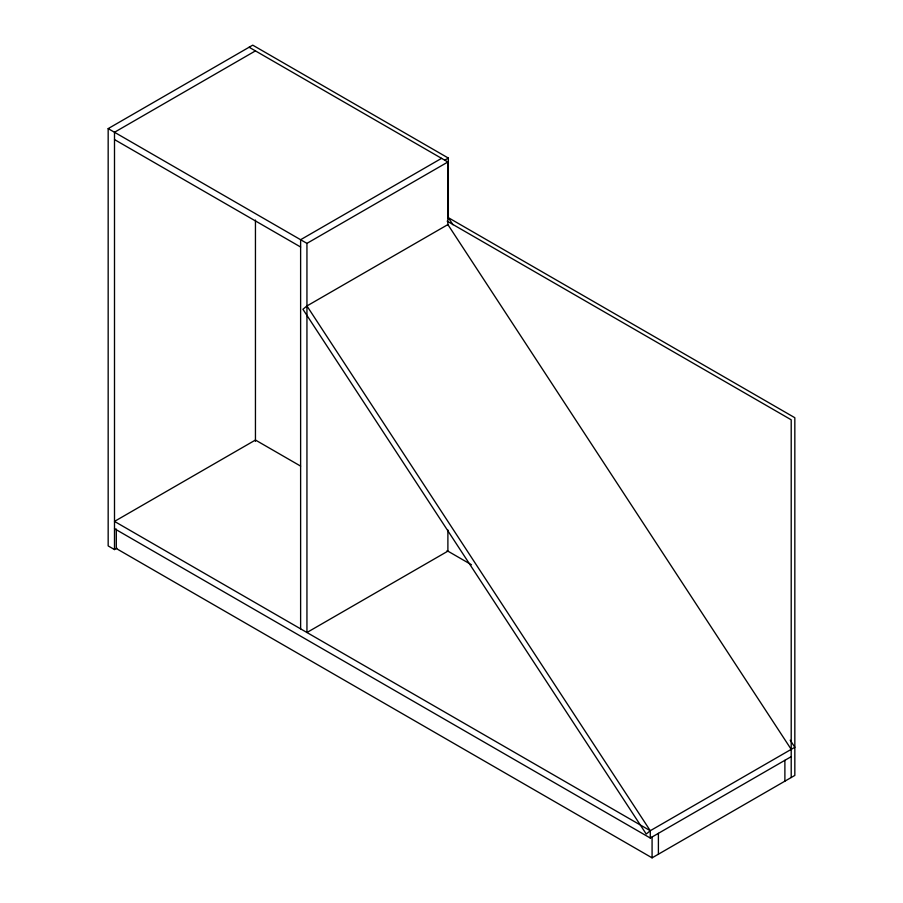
<?xml version="1.0" encoding="UTF-8"?>
<svg xmlns="http://www.w3.org/2000/svg" width="903" height="903" viewBox="0 0 903 903"><rect width="100%" height="100%" fill="white"/><g stroke="black" fill="none" stroke-linecap="round" stroke-linejoin="round"><path stroke-width="1.35" d="M447.888 224.587L306.941 305.959L302.923 309.277L646.243 834.045L650.273 830.726L794.832 747.266L790.193 740.189M116.927 548.166L114.5 549.566L108.168 545.92L108.168 128.61L252.727 45.15L448.339 158.081L448.339 218.707M255.447 50.884L114.5 132.267L114.5 549.566M441.567 158.341L300.62 239.713L300.62 628.86M444.727 160.17L448.339 158.081M108.168 128.61L306.941 243.37L447.888 161.998L447.888 225.445M114.5 528.706L650.273 838.029L791.209 756.658M116.306 529.056L116.306 548.527L652.079 857.85L794.832 775.429L794.832 417.717L448.339 217.668L452.967 224.745M249.115 47.238L447.888 161.998M447.166 221.167L791.209 419.805L791.209 777.517M114.5 139.57L300.62 247.016M300.597 466.095L255.447 440.032L114.5 521.403L650.273 830.726L650.273 838.029M447.053 550.649L471.456 564.747M447.809 224.475L791.209 749.355M306.941 305.959L650.273 830.726M784.888 760.303L784.888 781.174M658.4 833.334L658.4 854.204M652.079 836.979L652.079 857.85M447.888 529.982L447.888 551.135L306.941 632.506L306.941 243.37M255.447 220.061L255.447 441.409"/></g></svg>
